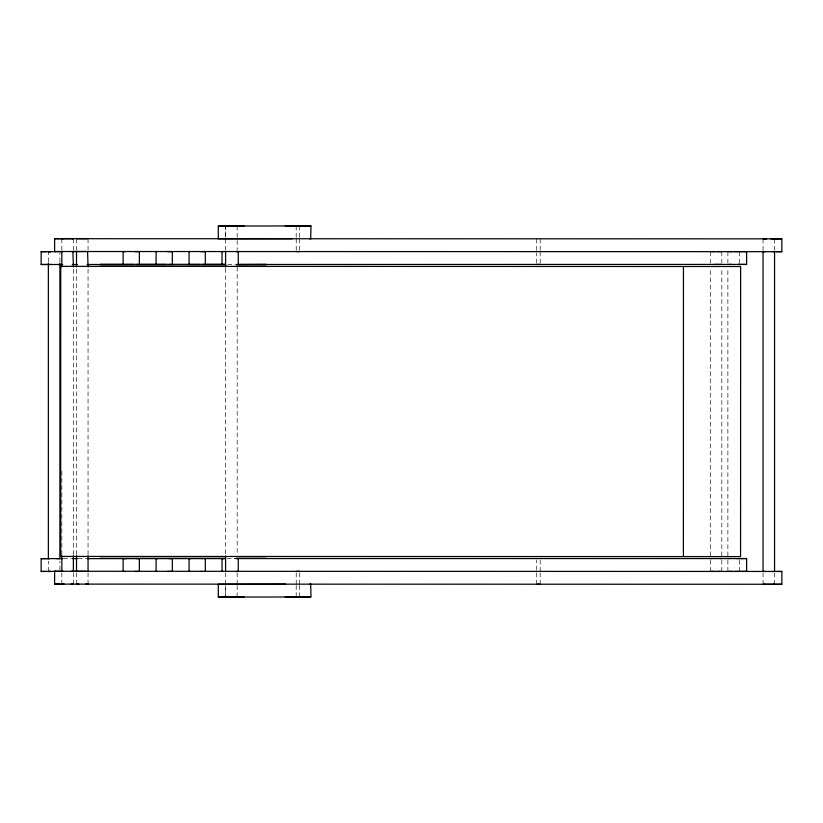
<?xml version="1.0" encoding="UTF-8"?>
<svg xmlns="http://www.w3.org/2000/svg" width="823" height="823" viewBox="0 0 823 823"><rect width="100%" height="100%" fill="white"/><g stroke="black" fill="none" stroke-linecap="round" stroke-linejoin="round"><path stroke-width="0.62" stroke-dasharray="4.12 3.09" d="M48.362 571.45L48.362 561.173M48.362 261.951L48.362 251.673M59.904 570.164L59.904 561.173M59.904 261.951L59.904 252.959M61.838 584.104L61.838 572.551M61.838 554.579L61.838 468.544M61.838 250.254L61.838 238.701M73.381 584.104L73.381 572.551M73.381 554.579L73.381 266.95M73.381 250.254L73.381 238.701M76.508 584.114L76.508 572.551M76.508 554.579L76.508 266.95M76.508 250.264L76.508 238.701M88.051 584.114L88.051 572.551M88.051 554.579L88.051 266.95M88.051 250.264L88.051 238.701M296.229 584.155L296.229 572.623M296.229 250.295L296.229 238.752M299.685 584.155L299.685 572.623M299.685 250.285L299.685 238.752M536.719 584.217L536.719 572.674M536.719 570.113L536.719 559.856M536.719 263.165L536.719 252.908M536.719 250.346L536.719 238.804M540.186 584.217L540.186 572.674M540.186 571.399L540.186 559.856M540.186 263.165L540.186 251.622M540.186 250.346L540.186 238.804M710.28 571.378L710.28 559.815M710.28 555.967L710.28 268.298M710.28 263.165L710.28 251.612M721.822 571.378L721.822 559.815M721.822 555.967L721.822 268.298M721.822 263.165L721.822 251.601M727.882 571.378L727.882 559.815M727.882 555.967L727.882 268.298M727.882 263.165L727.882 251.601M739.414 571.378L739.414 559.815M739.414 263.165L739.414 251.601M763.034 584.268L763.034 572.705M763.034 250.418L763.034 238.855M774.566 584.268L774.566 572.705M774.566 250.418L774.566 238.855M227.642 264.327L235.347 264.327M234.709 558.611L235.388 558.611M63.412 558.622L71.035 558.622M78.092 558.632L86.281 558.622M227.097 558.611L236.088 558.611M299.675 225.934L299.675 237.477M299.675 585.441L299.675 596.973M296.198 225.934L296.198 237.477M296.198 585.441L296.198 596.973M237.127 226.027L237.168 250.418M237.168 267.105L237.168 554.692M237.168 572.674L237.168 584.227M237.168 585.513L237.127 597.066M225.584 250.418L225.584 227.302L225.543 237.559M225.584 268.391L225.584 554.692M225.584 572.674L225.584 584.227M225.584 597.066L225.584 585.513L225.543 595.78"/><path stroke-width="1.23" d="M61.972 571.296L41.15 571.45L41.15 558.632L62.671 558.632M48.722 264.492L41.15 264.492L41.15 251.673L46.448 251.673M49.617 558.632L48.362 558.632L48.362 263.237M71.262 571.285L781.85 571.45L781.85 584.268L54.627 584.104L54.627 571.285L75.819 571.285M55.429 251.519L54.627 251.519L54.627 238.701L73.031 238.701M59.904 263.237L59.904 558.632L56.489 558.632M61.838 571.265L61.838 555.854M61.838 266.95L61.838 251.54L63.104 251.519M73.381 571.265L73.381 555.854M73.381 266.95L72.918 251.519M76.508 571.275L76.508 555.864M76.508 266.95L76.508 251.55L85.921 251.519M88.051 571.275L88.051 555.864M88.051 266.95L87.577 251.519M133.316 264.481L123.131 264.481L123.131 251.663L125.106 251.663M136.484 264.481L139.365 264.481L139.365 251.663L134.725 251.663M166.277 264.481L156.092 264.481L156.092 251.663L156.998 251.663M202.427 264.481L205.308 264.471L205.308 251.663L200.658 251.663M225.42 264.471L222.035 264.471L222.035 251.663L222.93 251.663M683.388 556.585L683.44 266.498M745.576 571.378L746.626 571.378L746.626 558.56L735.999 558.56M738.951 264.42L738.334 264.42L746.626 264.42L746.626 251.601L734.548 251.601M765.39 571.45L763.034 571.45L763.034 251.704L765.39 251.673M772.447 571.45L774.566 571.45L774.566 251.673L772.447 251.673M776.48 251.684L781.85 251.673L781.85 238.855L54.627 238.701M292.33 238.752L218.301 238.845L218.301 226.027L310.971 225.934L310.703 238.752M310.95 238.752L309.726 238.752M310.703 584.155L310.981 596.973L285.17 596.973M54.627 251.519L75.819 251.519M746.626 251.601L745.576 251.601M41.15 264.492L52.044 264.492M59.863 264.492L58.824 264.492M727.882 558.56L729.137 558.56M746.626 558.56L236.355 558.57L238.269 558.601L238.269 571.419L236.355 571.419M41.15 571.45L46.448 571.44M54.627 584.104L59.935 584.104M225.584 226.027L228.773 226.027M237.168 226.027L233.979 226.027M781.85 238.855L770.884 238.865M781.85 571.45L776.48 571.45M285.643 584.155L218.301 584.248L218.301 597.066L310.703 596.973M225.872 597.066L244.102 597.066M237.055 597.066L233.979 597.066M285.17 225.934L310.971 225.934M244.102 226.027L218.301 226.027M63.104 238.701L62.198 238.701M72.126 238.701L72.918 238.701M764.114 238.865L763.034 238.855L766.717 238.855M773.486 238.855L774.104 238.855M50.717 251.673L48.403 251.673L50.481 251.684M167.686 251.663L172.336 251.663L172.336 264.481L169.456 264.481M236.355 251.663L238.269 251.663L238.269 264.471L731.565 264.42M296.331 251.571L299.685 251.571M715.146 251.612L710.743 251.601M716.956 251.601L721.349 251.612M732.748 251.601L728.345 251.601M62.147 251.673L41.15 251.673M71.262 251.519L781.85 251.673M100.252 264.327L225.183 264.327M721.349 264.43L713.963 264.42M236.355 264.471L266.086 264.327M728.962 264.42L746.626 264.42M49.442 264.492L62.671 264.502M72.311 264.492L77.393 264.492M87.084 264.492L123.131 264.481M139.365 264.481L156.092 264.481M199.248 264.481L189.064 264.481L189.064 251.663L189.969 251.663M205.308 264.471L222.035 264.471M100.252 266.21L226.356 266.21M236.355 266.21L266.086 266.21M100.252 556.687L225.183 556.687M236.355 556.687L266.086 556.687M135.805 558.622L139.365 558.611L139.365 571.429L134.725 571.44M168.777 558.611L172.336 558.611L172.336 571.429L167.686 571.429M201.738 558.611L202.427 558.611M719.693 558.56L721.349 558.56M72.311 558.622L77.393 558.622M87.084 558.632L225.42 558.611M48.835 558.632L41.15 558.632M126.516 558.622L123.131 558.622L123.131 571.44L125.106 571.44M158.078 558.611L156.092 558.611L156.092 571.429L156.998 571.429M191.039 558.611L189.064 558.611L189.064 571.429L189.969 571.429M224.01 558.611L222.035 558.611L222.035 571.419L222.93 571.419M711.535 558.56L710.64 558.56M63.104 571.285L62.198 571.285M50.717 571.45L48.403 571.45L50.481 571.45M85.921 571.296L76.858 571.296M200.658 571.429L202.427 571.419M296.331 571.337L299.551 571.337M715.146 571.378L710.743 571.378M716.956 571.378L721.349 571.378M732.748 571.378L728.345 571.378M734.548 571.378L746.626 571.378M64.194 584.104L61.879 584.104L62.918 584.104M71.025 584.104L73.381 584.104L72.301 584.104M78.864 584.114L76.549 584.114L77.588 584.114M85.695 584.114L88.051 584.114L86.971 584.114M536.863 584.217L538.273 584.217M538.643 584.217L540.186 584.217M763.497 584.268L781.85 584.268M764.289 584.268L763.384 584.268M773.311 584.268L774.217 584.268M230.203 597.066L218.301 597.066M76.858 238.701L87.691 238.701M536.719 264.44L540.186 264.44M54.627 571.285L55.429 571.296M309.726 584.155L310.981 584.155M225.584 251.704L225.584 267.105M225.584 555.978L225.584 571.388M205.308 558.611L205.308 571.419M60.727 266.354L60.676 556.43L740.577 556.595L740.628 266.508L60.727 266.354"/></g></svg>
